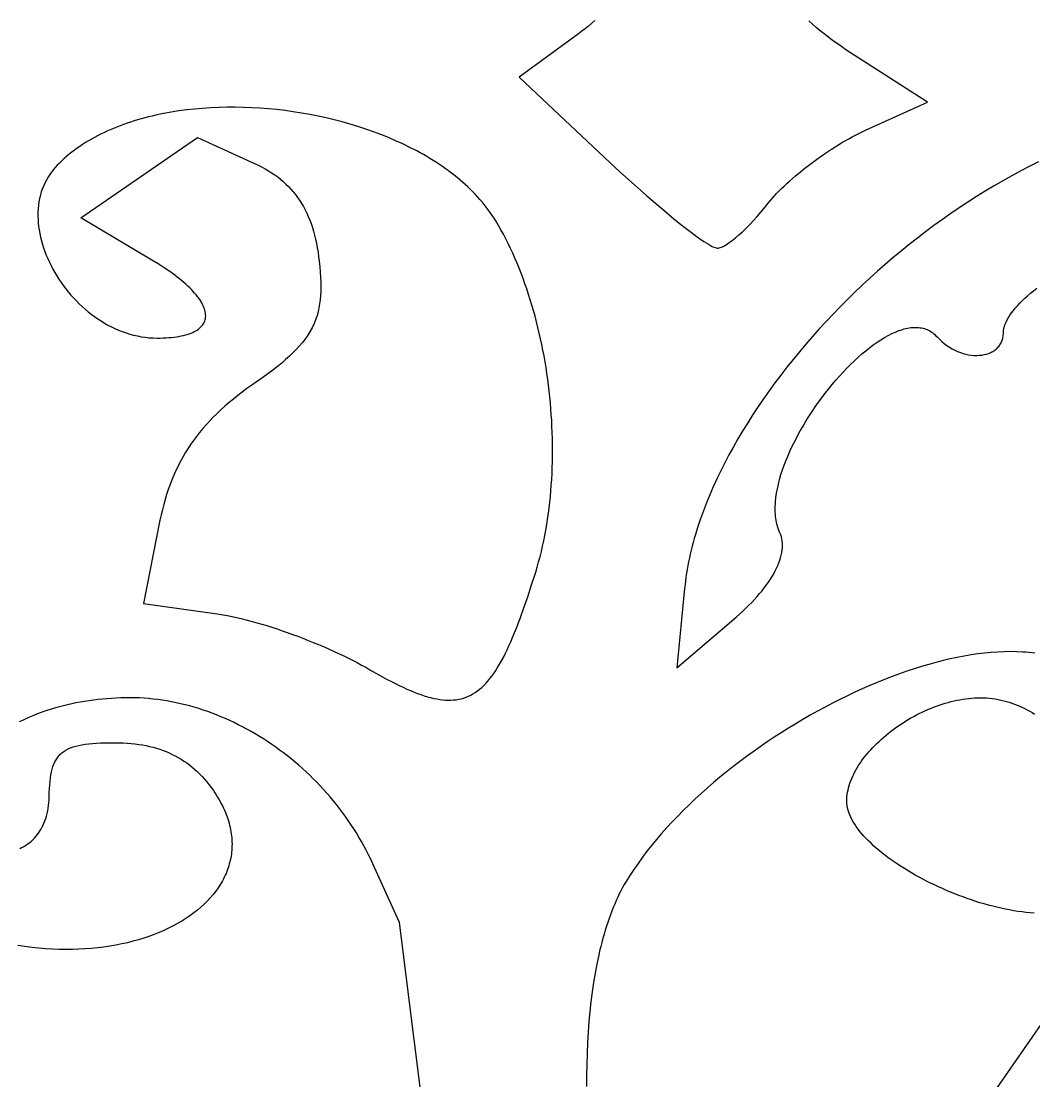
# Model space of a CAD drawing. Extents: x -500 to 500, y -999 to 1001.
# Drawn here: x -243.1 to -90.8, y 555.9 to 715.3 of the extents above; entities that cross this region are included whole.
import ezdxf

# ---------------------------------------------------------------- set-up
doc = ezdxf.new("R2010")
doc.units = 0
doc.layers.add('LAYER_1', color=18, linetype='CONTINUOUS')

msp = doc.modelspace()

# ---------------------------------------------------------------- linework, layer by layer
at = {"layer": 'LAYER_1'}
for points in [[(-156.8, 715.43), (-157.28, 715), (-157.77, 714.59), (-158.26, 714.19), (-158.76, 713.8), (-159.27, 713.42), (-168.22, 706.89), (-154.52, 694.03), (-153.11, 692.72), (-151.72, 691.45), (-150.35, 690.22), (-149.01, 689.04), (-147.71, 687.92), (-146.46, 686.86), (-145.27, 685.87), (-144.14, 684.95), (-143.08, 684.12), (-142.1, 683.38), (-141.21, 682.74), (-140.42, 682.19), (-140.06, 681.96), (-139.74, 681.76), (-139.44, 681.59), (-139.17, 681.44), (-138.93, 681.33), (-138.72, 681.25), (-138.54, 681.2), (-138.4, 681.18), (-138.27, 681.19), (-138.12, 681.21), (-137.97, 681.26), (-137.8, 681.32), (-137.63, 681.39), (-137.44, 681.48), (-137.25, 681.59), (-137.04, 681.71), (-136.61, 682), (-136.15, 682.34), (-135.66, 682.72), (-135.14, 683.16), (-134.61, 683.64), (-134.07, 684.16), (-133.52, 684.72), (-132.96, 685.31), (-132.39, 685.93), (-131.83, 686.57), (-131.28, 687.24), (-130.73, 687.93), (-130.45, 688.28), (-130.15, 688.64), (-129.82, 689), (-129.48, 689.37), (-129.13, 689.74), (-128.75, 690.12), (-128.36, 690.5), (-127.95, 690.88), (-127.53, 691.26), (-127.1, 691.65), (-126.65, 692.03), (-126.2, 692.42), (-125.25, 693.18), (-124.28, 693.93), (-123.27, 694.67), (-122.25, 695.38), (-121.21, 696.07), (-120.69, 696.4), (-120.17, 696.73), (-119.65, 697.04), (-119.14, 697.34), (-118.62, 697.63), (-118.11, 697.91), (-117.61, 698.18), (-117.11, 698.43), (-116.61, 698.67), (-116.12, 698.9), (-106.76, 703.12), (-118.35, 710.58), (-119.04, 711.03), (-119.73, 711.49), (-120.39, 711.96), (-121.05, 712.43), (-121.68, 712.91), (-122.31, 713.39), (-122.92, 713.88), (-123.51, 714.37), (-124.09, 714.87), (-124.65, 715.37)], [(-90.05, 694.16), (-91.4, 693.48), (-92.75, 692.78), (-94.09, 692.06), (-95.43, 691.32), (-96.76, 690.55), (-98.08, 689.76), (-99.39, 688.94), (-100.69, 688.11), (-101.99, 687.25), (-103.27, 686.38), (-104.54, 685.48), (-105.81, 684.57), (-107.06, 683.64), (-108.29, 682.69), (-109.52, 681.72), (-110.73, 680.74), (-111.93, 679.74), (-113.12, 678.73), (-114.29, 677.7), (-115.44, 676.66), (-116.58, 675.6), (-117.7, 674.53), (-118.81, 673.45), (-119.9, 672.35), (-120.97, 671.25), (-122.02, 670.13), (-123.06, 669.01), (-124.07, 667.87), (-125.07, 666.73), (-126.05, 665.57), (-127, 664.41), (-127.93, 663.24), (-128.84, 662.07), (-129.73, 660.89), (-130.6, 659.7), (-131.44, 658.51), (-132.26, 657.32), (-133.06, 656.12), (-133.82, 654.91), (-134.57, 653.71), (-135.29, 652.5), (-135.98, 651.29), (-136.64, 650.09), (-137.28, 648.88), (-137.89, 647.67), (-138.47, 646.46), (-139.02, 645.25), (-139.54, 644.05), (-140.03, 642.85), (-140.5, 641.65), (-140.93, 640.46), (-141.32, 639.27), (-141.69, 638.08), (-141.86, 637.49), (-142.02, 636.9), (-142.18, 636.32), (-142.32, 635.73), (-142.46, 635.15), (-142.59, 634.57), (-142.71, 633.99), (-142.82, 633.41), (-142.93, 632.83), (-143.02, 632.26), (-143.11, 631.68), (-143.18, 631.11), (-143.25, 630.55), (-143.31, 629.98), (-144.47, 618.03), (-135.56, 625.67), (-135.05, 626.11), (-134.57, 626.55), (-134.1, 626.99), (-133.65, 627.43), (-133.22, 627.87), (-132.8, 628.31), (-132.4, 628.75), (-132.03, 629.19), (-131.67, 629.63), (-131.33, 630.06), (-131, 630.5), (-130.7, 630.93), (-130.42, 631.35), (-130.15, 631.77), (-129.91, 632.19), (-129.68, 632.61), (-129.48, 633.02), (-129.3, 633.42), (-129.13, 633.82), (-128.99, 634.22), (-128.87, 634.6), (-128.77, 634.98), (-128.69, 635.36), (-128.63, 635.72), (-128.59, 636.08), (-128.58, 636.43), (-128.59, 636.77), (-128.62, 637.11), (-128.67, 637.43), (-128.75, 637.75), (-128.84, 638.05), (-128.97, 638.34), (-129.08, 638.6), (-129.18, 638.85), (-129.27, 639.12), (-129.35, 639.38), (-129.42, 639.66), (-129.48, 639.94), (-129.54, 640.22), (-129.58, 640.51), (-129.62, 640.8), (-129.65, 641.1), (-129.67, 641.4), (-129.68, 641.71), (-129.68, 642.02), (-129.68, 642.33), (-129.66, 642.65), (-129.64, 642.98), (-129.58, 643.63), (-129.48, 644.3), (-129.36, 644.98), (-129.2, 645.67), (-129.02, 646.38), (-128.82, 647.09), (-128.58, 647.8), (-128.33, 648.53), (-128.05, 649.26), (-127.74, 649.99), (-127.42, 650.73), (-127.07, 651.46), (-126.7, 652.2), (-126.32, 652.94), (-125.92, 653.67), (-125.5, 654.4), (-125.06, 655.13), (-124.61, 655.85), (-124.14, 656.57), (-123.66, 657.28), (-123.17, 657.98), (-122.67, 658.67), (-122.15, 659.34), (-121.63, 660.01), (-121.1, 660.66), (-120.56, 661.3), (-120.01, 661.92), (-119.46, 662.53), (-118.9, 663.11), (-118.34, 663.68), (-117.77, 664.22), (-117.2, 664.75), (-116.63, 665.25), (-116.06, 665.73), (-115.49, 666.18), (-114.93, 666.61), (-114.36, 667.01), (-113.8, 667.38), (-113.24, 667.72), (-112.69, 668.03), (-112.15, 668.31), (-111.61, 668.55), (-111.08, 668.76), (-110.81, 668.85), (-110.56, 668.93), (-110.3, 669.01), (-110.04, 669.07), (-109.79, 669.13), (-109.54, 669.17), (-109.3, 669.21), (-109.05, 669.23), (-108.81, 669.25), (-108.58, 669.25), (-108.34, 669.25), (-108.11, 669.23), (-107.89, 669.2), (-107.67, 669.17), (-107.45, 669.12), (-107.23, 669.06), (-107.02, 668.99), (-106.82, 668.91), (-106.61, 668.81), (-106.42, 668.71), (-106.22, 668.59), (-106.04, 668.46), (-105.85, 668.32), (-105.67, 668.17), (-105.5, 668), (-105.33, 667.82), (-104.99, 667.46), (-104.62, 667.12), (-104.25, 666.81), (-103.87, 666.52), (-103.47, 666.26), (-103.07, 666.02), (-102.66, 665.81), (-102.25, 665.63), (-101.83, 665.47), (-101.42, 665.33), (-101, 665.22), (-100.59, 665.14), (-100.18, 665.08), (-99.77, 665.04), (-99.37, 665.03), (-98.99, 665.05), (-98.61, 665.08), (-98.24, 665.15), (-97.89, 665.23), (-97.56, 665.34), (-97.24, 665.48), (-97.09, 665.55), (-96.94, 665.63), (-96.8, 665.72), (-96.66, 665.82), (-96.53, 665.91), (-96.4, 666.02), (-96.28, 666.13), (-96.17, 666.25), (-96.06, 666.37), (-95.96, 666.5), (-95.87, 666.63), (-95.78, 666.78), (-95.7, 666.92), (-95.63, 667.07), (-95.57, 667.23), (-95.51, 667.39), (-95.46, 667.56), (-95.42, 667.74), (-95.39, 667.92), (-95.37, 668.1), (-95.36, 668.3), (-95.35, 668.49), (-95.35, 668.64), (-95.34, 668.79), (-95.29, 669.09), (-95.21, 669.41), (-95.1, 669.73), (-94.96, 670.05), (-94.8, 670.39), (-94.6, 670.73), (-94.38, 671.07), (-94.14, 671.42), (-93.86, 671.78), (-93.56, 672.14), (-93.24, 672.5), (-92.89, 672.87), (-92.52, 673.24), (-92.13, 673.62), (-91.71, 674), (-91.28, 674.38), (-90.82, 674.76), (-90.34, 675.15)], [(-90.64, 620.23), (-91.08, 620.29), (-91.52, 620.33), (-91.97, 620.37), (-92.42, 620.4), (-93.34, 620.45), (-94.27, 620.46), (-95.23, 620.45), (-96.2, 620.4), (-97.18, 620.33), (-98.18, 620.24), (-99.19, 620.11), (-100.21, 619.96), (-101.25, 619.79), (-102.3, 619.58), (-103.36, 619.36), (-104.43, 619.11), (-105.5, 618.83), (-106.59, 618.53), (-107.68, 618.21), (-108.78, 617.87), (-109.88, 617.5), (-110.99, 617.11), (-112.11, 616.7), (-113.23, 616.27), (-114.34, 615.82), (-115.47, 615.35), (-116.59, 614.85), (-117.71, 614.34), (-118.83, 613.81), (-119.95, 613.27), (-121.07, 612.7), (-122.19, 612.12), (-123.3, 611.51), (-124.41, 610.9), (-125.51, 610.26), (-126.6, 609.61), (-127.69, 608.95), (-128.77, 608.27), (-129.85, 607.58), (-130.91, 606.87), (-131.96, 606.15), (-133, 605.41), (-134.03, 604.66), (-135.05, 603.9), (-136.06, 603.13), (-137.05, 602.35), (-138.02, 601.55), (-138.98, 600.75), (-139.92, 599.93), (-140.85, 599.11), (-141.76, 598.27), (-142.65, 597.43), (-143.52, 596.58), (-144.36, 595.72), (-145.19, 594.85), (-146, 593.98), (-146.78, 593.1), (-147.54, 592.21), (-148.27, 591.32), (-148.98, 590.42), (-149.67, 589.52), (-150.32, 588.61), (-150.95, 587.7), (-151.55, 586.78), (-152.13, 585.87), (-152.39, 585.42), (-152.65, 584.96), (-152.9, 584.49), (-153.15, 584), (-153.38, 583.51), (-153.62, 583), (-153.84, 582.49), (-154.07, 581.96), (-154.28, 581.42), (-154.49, 580.87), (-154.69, 580.3), (-154.89, 579.73), (-155.08, 579.15), (-155.26, 578.56), (-155.44, 577.95), (-155.61, 577.34), (-155.78, 576.72), (-155.94, 576.09), (-156.1, 575.44), (-156.24, 574.79), (-156.39, 574.13), (-156.52, 573.46), (-156.78, 572.09), (-157.01, 570.69), (-157.22, 569.26), (-157.41, 567.79), (-157.57, 566.3), (-157.71, 564.77), (-157.83, 563.21), (-157.92, 561.63), (-158, 560.02), (-158.05, 558.39), (-158.07, 556.73), (-158.08, 555.05)], [(-181.81, 544.51), (-186.22, 579.69), (-190.24, 588.55), (-190.55, 589.24), (-190.88, 589.91), (-191.22, 590.58), (-191.58, 591.24), (-191.94, 591.9), (-192.32, 592.54), (-192.7, 593.18), (-193.1, 593.82), (-193.51, 594.45), (-193.93, 595.06), (-194.36, 595.68), (-194.8, 596.28), (-195.25, 596.88), (-195.71, 597.46), (-196.18, 598.04), (-196.66, 598.61), (-197.15, 599.18), (-197.65, 599.73), (-198.16, 600.28), (-198.67, 600.81), (-199.19, 601.34), (-199.72, 601.86), (-200.26, 602.37), (-200.81, 602.87), (-201.37, 603.36), (-201.93, 603.84), (-202.5, 604.31), (-203.07, 604.77), (-203.66, 605.22), (-204.25, 605.66), (-204.84, 606.09), (-205.44, 606.51), (-206.05, 606.92), (-206.67, 607.32), (-207.29, 607.71), (-207.91, 608.08), (-208.54, 608.45), (-209.17, 608.8), (-209.81, 609.14), (-210.46, 609.47), (-211.11, 609.79), (-211.76, 610.09), (-212.41, 610.39), (-213.07, 610.67), (-213.74, 610.94), (-214.4, 611.2), (-215.07, 611.44), (-215.74, 611.67), (-216.42, 611.89), (-217.1, 612.1), (-217.78, 612.29), (-218.46, 612.47), (-219.14, 612.63), (-219.83, 612.78), (-220.51, 612.92), (-221.2, 613.05), (-221.89, 613.16), (-222.58, 613.25), (-223.27, 613.33), (-223.96, 613.4), (-224.65, 613.45), (-225.34, 613.49), (-226.03, 613.51), (-226.72, 613.52), (-227.44, 613.51), (-228.15, 613.5), (-228.85, 613.47), (-229.55, 613.43), (-230.24, 613.38), (-230.93, 613.32), (-231.6, 613.25), (-232.27, 613.17), (-232.94, 613.08), (-233.6, 612.98), (-234.25, 612.87), (-234.89, 612.75), (-235.52, 612.62), (-236.15, 612.48), (-236.76, 612.33), (-237.37, 612.17), (-237.97, 612), (-238.56, 611.83), (-239.14, 611.64), (-239.71, 611.45), (-240.27, 611.25), (-240.82, 611.04), (-241.36, 610.82), (-241.89, 610.6), (-242.41, 610.37), (-242.92, 610.12), (-243.41, 609.88)], [(-90.71, 581.11), (-91.32, 581.16), (-91.94, 581.22), (-92.55, 581.29), (-93.18, 581.38), (-93.8, 581.48), (-94.43, 581.59), (-95.06, 581.72), (-95.7, 581.85), (-96.33, 582), (-96.97, 582.16), (-97.61, 582.33), (-98.25, 582.51), (-98.88, 582.69), (-99.52, 582.89), (-100.15, 583.1), (-100.79, 583.32), (-101.42, 583.55), (-102.05, 583.78), (-102.67, 584.02), (-103.29, 584.28), (-103.91, 584.54), (-104.52, 584.8), (-105.12, 585.08), (-105.72, 585.36), (-106.31, 585.64), (-106.9, 585.94), (-107.48, 586.24), (-108.05, 586.54), (-108.61, 586.85), (-109.16, 587.17), (-109.7, 587.49), (-110.24, 587.82), (-110.76, 588.15), (-111.27, 588.48), (-111.77, 588.82), (-112.25, 589.16), (-112.73, 589.5), (-113.19, 589.85), (-113.63, 590.2), (-114.07, 590.55), (-114.48, 590.91), (-114.89, 591.26), (-115.27, 591.62), (-115.64, 591.98), (-116, 592.33), (-116.33, 592.69), (-116.65, 593.05), (-116.95, 593.41), (-117.23, 593.77), (-117.49, 594.13), (-117.73, 594.49), (-117.95, 594.84), (-118.15, 595.2), (-118.33, 595.55), (-118.48, 595.9), (-118.62, 596.25), (-118.73, 596.59), (-118.81, 596.93), (-118.88, 597.27), (-118.91, 597.61), (-118.93, 597.94), (-118.92, 598.28), (-118.9, 598.62), (-118.86, 598.96), (-118.8, 599.3), (-118.73, 599.64), (-118.65, 599.99), (-118.55, 600.33), (-118.44, 600.68), (-118.32, 601.02), (-118.18, 601.36), (-118.03, 601.71), (-117.87, 602.05), (-117.69, 602.39), (-117.5, 602.73), (-117.3, 603.07), (-117.09, 603.41), (-116.87, 603.75), (-116.63, 604.08), (-116.39, 604.41), (-116.13, 604.74), (-115.87, 605.07), (-115.59, 605.39), (-115.3, 605.71), (-115.01, 606.03), (-114.71, 606.35), (-114.39, 606.66), (-114.07, 606.96), (-113.74, 607.26), (-113.41, 607.56), (-113.06, 607.86), (-112.71, 608.14), (-112.35, 608.43), (-111.98, 608.71), (-111.61, 608.98), (-111.23, 609.25), (-110.85, 609.51), (-110.46, 609.76), (-110.06, 610.01), (-109.66, 610.25), (-109.26, 610.49), (-108.85, 610.72), (-108.43, 610.94), (-108.01, 611.15), (-107.59, 611.36), (-107.17, 611.55), (-106.74, 611.74), (-106.31, 611.92), (-105.87, 612.1), (-105.43, 612.26), (-105, 612.42), (-104.56, 612.56), (-104.11, 612.7), (-103.67, 612.83), (-103.23, 612.94), (-102.78, 613.05), (-102.34, 613.15), (-101.9, 613.23), (-101.45, 613.31), (-101.01, 613.37), (-100.57, 613.42), (-100.12, 613.47), (-99.68, 613.5), (-99.25, 613.51), (-98.81, 613.52), (-98.36, 613.51), (-97.91, 613.49), (-97.47, 613.46), (-97.02, 613.41), (-96.59, 613.35), (-96.16, 613.27), (-95.73, 613.18), (-95.3, 613.08), (-94.89, 612.97), (-94.47, 612.85), (-94.07, 612.72), (-93.67, 612.57), (-93.27, 612.42), (-92.88, 612.25), (-92.5, 612.08), (-92.12, 611.89), (-91.76, 611.7), (-91.4, 611.5), (-91.04, 611.29), (-90.7, 611.07)], [(-243.35, 590.86), (-243.08, 590.98), (-242.82, 591.11), (-242.57, 591.25), (-242.32, 591.41), (-242.07, 591.58), (-241.83, 591.76), (-241.6, 591.96), (-241.37, 592.17), (-241.15, 592.39), (-240.94, 592.63), (-240.73, 592.88), (-240.54, 593.14), (-240.35, 593.42), (-240.17, 593.71), (-240, 594.01), (-239.84, 594.33), (-239.7, 594.66), (-239.56, 595), (-239.44, 595.35), (-239.32, 595.72), (-239.22, 596.1), (-239.14, 596.49), (-239.06, 596.89), (-239, 597.31), (-238.96, 597.74), (-238.93, 598.18), (-238.91, 598.63), (-238.9, 599.26), (-238.87, 599.85), (-238.84, 600.41), (-238.79, 600.94), (-238.73, 601.44), (-238.66, 601.92), (-238.57, 602.36), (-238.47, 602.78), (-238.35, 603.17), (-238.21, 603.54), (-238.06, 603.88), (-237.89, 604.2), (-237.69, 604.5), (-237.59, 604.63), (-237.48, 604.77), (-237.37, 604.9), (-237.25, 605.02), (-237.12, 605.14), (-236.99, 605.25), (-236.85, 605.36), (-236.71, 605.46), (-236.4, 605.65), (-236.07, 605.83), (-235.71, 605.98), (-235.32, 606.12), (-234.91, 606.24), (-234.47, 606.35), (-233.99, 606.44), (-233.49, 606.52), (-232.95, 606.59), (-232.38, 606.64), (-231.78, 606.68), (-231.14, 606.72), (-230.46, 606.74), (-229.75, 606.75), (-229, 606.75), (-228.38, 606.75), (-227.77, 606.73), (-227.17, 606.69), (-226.58, 606.65), (-226.01, 606.59), (-225.44, 606.51), (-224.89, 606.43), (-224.35, 606.32), (-223.82, 606.21), (-223.29, 606.08), (-222.78, 605.94), (-222.28, 605.78), (-221.79, 605.61), (-221.32, 605.42), (-220.85, 605.22), (-220.39, 605.01), (-219.94, 604.78), (-219.49, 604.54), (-219.06, 604.28), (-218.64, 604), (-218.23, 603.72), (-217.82, 603.42), (-217.43, 603.1), (-217.04, 602.77), (-216.66, 602.42), (-216.29, 602.06), (-215.92, 601.68), (-215.57, 601.29), (-215.22, 600.88), (-214.88, 600.45), (-214.55, 600.02), (-214.22, 599.56), (-214, 599.23), (-213.78, 598.9), (-213.58, 598.57), (-213.38, 598.24), (-213.2, 597.91), (-213.02, 597.58), (-212.85, 597.26), (-212.69, 596.93), (-212.55, 596.6), (-212.41, 596.28), (-212.28, 595.95), (-212.16, 595.63), (-212.05, 595.31), (-211.95, 594.98), (-211.85, 594.66), (-211.77, 594.34), (-211.7, 594.02), (-211.63, 593.71), (-211.57, 593.39), (-211.53, 593.07), (-211.49, 592.76), (-211.46, 592.45), (-211.43, 592.14), (-211.42, 591.83), (-211.41, 591.52), (-211.42, 591.21), (-211.43, 590.91), (-211.45, 590.6), (-211.48, 590.3), (-211.51, 590), (-211.56, 589.7), (-211.61, 589.41), (-211.67, 589.11), (-211.74, 588.82), (-211.82, 588.53), (-211.9, 588.24), (-211.99, 587.95), (-212.09, 587.67), (-212.2, 587.38), (-212.31, 587.1), (-212.44, 586.83), (-212.57, 586.55), (-212.7, 586.28), (-212.85, 586), (-213.16, 585.47), (-213.5, 584.94), (-213.86, 584.43), (-214.26, 583.92), (-214.68, 583.43), (-215.12, 582.95), (-215.6, 582.48), (-216.1, 582.02), (-216.62, 581.58), (-217.17, 581.15), (-217.74, 580.73), (-218.34, 580.32), (-218.96, 579.93), (-219.6, 579.56), (-220.26, 579.19), (-220.95, 578.85), (-221.65, 578.52), (-222.38, 578.2), (-223.13, 577.9), (-223.9, 577.62), (-224.68, 577.36), (-225.49, 577.11), (-226.31, 576.88), (-227.15, 576.67), (-228.01, 576.48), (-228.88, 576.31), (-229.77, 576.15), (-230.68, 576.02), (-231.6, 575.91), (-232.53, 575.81), (-233.48, 575.74), (-234.45, 575.69), (-235.42, 575.66), (-236.41, 575.65), (-237.41, 575.67), (-238.43, 575.7), (-239.45, 575.76), (-240.49, 575.85), (-241.53, 575.96), (-242.59, 576.09), (-243.65, 576.24)], [(-97.18, 553.54), (-79.63, 578.82)]]:
    msp.add_lwpolyline(points, dxfattribs=at)
msp.add_lwpolyline([(-165.72, 632.42), (-165.5, 633.18), (-165.28, 633.95), (-165.07, 634.72), (-164.87, 635.51), (-164.69, 636.31), (-164.52, 637.11), (-164.35, 637.92), (-164.2, 638.74), (-164.06, 639.57), (-163.93, 640.4), (-163.81, 641.24), (-163.7, 642.08), (-163.6, 642.93), (-163.51, 643.79), (-163.43, 644.65), (-163.37, 645.51), (-163.31, 646.38), (-163.26, 647.25), (-163.23, 648.13), (-163.2, 649.01), (-163.19, 649.89), (-163.18, 650.78), (-163.19, 651.66), (-163.2, 652.55), (-163.23, 653.44), (-163.27, 654.33), (-163.31, 655.22), (-163.37, 656.11), (-163.43, 657), (-163.51, 657.89), (-163.6, 658.78), (-163.69, 659.67), (-163.8, 660.56), (-163.91, 661.44), (-164.04, 662.32), (-164.17, 663.2), (-164.32, 664.08), (-164.47, 664.95), (-164.64, 665.82), (-164.81, 666.69), (-164.99, 667.55), (-165.19, 668.4), (-165.39, 669.25), (-165.6, 670.1), (-165.82, 670.94), (-166.05, 671.77), (-166.29, 672.59), (-166.54, 673.41), (-166.79, 674.22), (-167.06, 675.03), (-167.34, 675.82), (-167.62, 676.61), (-167.92, 677.39), (-168.22, 678.16), (-168.53, 678.92), (-168.85, 679.66), (-169.18, 680.4), (-169.52, 681.13), (-169.87, 681.85), (-170.22, 682.56), (-170.59, 683.25), (-170.96, 683.93), (-171.34, 684.6), (-171.73, 685.26), (-171.99, 685.68), (-172.27, 686.1), (-172.55, 686.51), (-172.85, 686.92), (-173.15, 687.33), (-173.47, 687.73), (-173.79, 688.12), (-174.13, 688.51), (-174.47, 688.9), (-174.83, 689.28), (-175.19, 689.65), (-175.56, 690.02), (-175.94, 690.38), (-176.33, 690.74), (-176.73, 691.1), (-177.14, 691.45), (-177.55, 691.79), (-177.98, 692.13), (-178.41, 692.47), (-178.84, 692.79), (-179.29, 693.12), (-179.74, 693.44), (-180.21, 693.75), (-180.67, 694.06), (-181.15, 694.36), (-181.63, 694.66), (-182.12, 694.95), (-182.61, 695.24), (-183.12, 695.52), (-183.62, 695.8), (-184.66, 696.33), (-185.71, 696.85), (-186.79, 697.34), (-187.89, 697.81), (-189.01, 698.26), (-190.14, 698.69), (-191.29, 699.09), (-192.46, 699.47), (-193.64, 699.83), (-194.83, 700.17), (-196.04, 700.48), (-197.25, 700.77), (-198.47, 701.03), (-199.71, 701.28), (-200.94, 701.49), (-202.19, 701.69), (-203.43, 701.86), (-204.68, 702.01), (-205.93, 702.13), (-207.18, 702.22), (-208.43, 702.3), (-209.68, 702.34), (-210.92, 702.37), (-212.16, 702.36), (-213.39, 702.34), (-214.61, 702.28), (-215.83, 702.2), (-217.03, 702.1), (-218.22, 701.97), (-219.4, 701.81), (-220.57, 701.63), (-221.72, 701.42), (-222.86, 701.18), (-223.42, 701.05), (-223.97, 700.91), (-224.52, 700.77), (-225.07, 700.62), (-225.61, 700.47), (-226.15, 700.31), (-226.68, 700.14), (-227.2, 699.96), (-227.72, 699.78), (-228.24, 699.59), (-228.74, 699.39), (-229.25, 699.19), (-229.74, 698.98), (-230.23, 698.76), (-230.71, 698.53), (-231.19, 698.3), (-231.65, 698.06), (-232.11, 697.82), (-232.57, 697.57), (-233.01, 697.31), (-233.45, 697.04), (-233.88, 696.77), (-234.31, 696.48), (-234.72, 696.2), (-235.13, 695.9), (-235.52, 695.6), (-235.91, 695.29), (-236.29, 694.97), (-236.67, 694.65), (-237.03, 694.31), (-237.38, 693.98), (-237.73, 693.63), (-238.09, 693.23), (-238.43, 692.82), (-238.74, 692.4), (-239.03, 691.96), (-239.29, 691.52), (-239.53, 691.06), (-239.74, 690.59), (-239.93, 690.12), (-240.1, 689.63), (-240.24, 689.14), (-240.35, 688.64), (-240.45, 688.13), (-240.52, 687.62), (-240.57, 687.1), (-240.6, 686.58), (-240.6, 686.05), (-240.59, 685.52), (-240.55, 684.98), (-240.5, 684.45), (-240.42, 683.91), (-240.32, 683.37), (-240.21, 682.83), (-240.08, 682.28), (-239.92, 681.74), (-239.75, 681.2), (-239.56, 680.67), (-239.36, 680.13), (-239.13, 679.6), (-238.89, 679.07), (-238.64, 678.54), (-238.36, 678.02), (-238.08, 677.51), (-237.77, 677), (-237.45, 676.5), (-237.12, 676.01), (-236.77, 675.52), (-236.41, 675.04), (-236.04, 674.58), (-235.65, 674.12), (-235.25, 673.67), (-234.83, 673.23), (-234.41, 672.81), (-233.97, 672.39), (-233.52, 671.99), (-233.06, 671.61), (-232.59, 671.23), (-232.1, 670.88), (-231.61, 670.53), (-231.11, 670.21), (-230.6, 669.9), (-230.08, 669.6), (-229.55, 669.33), (-229.02, 669.07), (-228.47, 668.84), (-227.92, 668.62), (-227.36, 668.42), (-226.8, 668.24), (-226.22, 668.09), (-225.65, 667.96), (-225.06, 667.85), (-224.47, 667.76), (-223.88, 667.7), (-223.28, 667.66), (-222.68, 667.65), (-222.21, 667.65), (-221.76, 667.66), (-221.33, 667.68), (-220.91, 667.71), (-220.51, 667.75), (-220.12, 667.79), (-219.75, 667.84), (-219.39, 667.9), (-219.05, 667.96), (-218.73, 668.03), (-218.42, 668.11), (-218.12, 668.2), (-217.84, 668.29), (-217.57, 668.39), (-217.32, 668.5), (-217.09, 668.61), (-216.87, 668.73), (-216.66, 668.85), (-216.47, 668.98), (-216.3, 669.12), (-216.14, 669.26), (-215.99, 669.41), (-215.86, 669.57), (-215.75, 669.73), (-215.65, 669.89), (-215.57, 670.06), (-215.5, 670.24), (-215.44, 670.42), (-215.4, 670.6), (-215.38, 670.79), (-215.37, 670.99), (-215.38, 671.19), (-215.4, 671.39), (-215.43, 671.6), (-215.48, 671.82), (-215.55, 672.03), (-215.63, 672.26), (-215.73, 672.48), (-215.84, 672.71), (-215.97, 672.94), (-216.11, 673.18), (-216.26, 673.42), (-216.43, 673.67), (-216.62, 673.91), (-216.82, 674.16), (-217.04, 674.42), (-217.27, 674.67), (-217.51, 674.93), (-217.77, 675.19), (-218.05, 675.46), (-218.34, 675.73), (-218.64, 676), (-218.96, 676.27), (-219.3, 676.54), (-219.65, 676.82), (-220.01, 677.1), (-220.79, 677.66), (-221.62, 678.23), (-222.51, 678.8), (-223.46, 679.38), (-234.15, 685.71), (-216.58, 697.81), (-208.03, 693.92), (-207.48, 693.66), (-206.95, 693.39), (-206.43, 693.11), (-205.94, 692.82), (-205.45, 692.52), (-204.99, 692.2), (-204.54, 691.88), (-204.11, 691.54), (-203.7, 691.19), (-203.3, 690.82), (-202.92, 690.45), (-202.55, 690.06), (-202.2, 689.66), (-201.86, 689.24), (-201.54, 688.81), (-201.24, 688.37), (-200.95, 687.91), (-200.67, 687.44), (-200.41, 686.95), (-200.17, 686.45), (-199.93, 685.94), (-199.72, 685.4), (-199.51, 684.86), (-199.32, 684.29), (-199.15, 683.71), (-198.99, 683.12), (-198.84, 682.5), (-198.7, 681.88), (-198.58, 681.23), (-198.47, 680.57), (-198.38, 679.88), (-198.29, 679.19), (-198.21, 678.36), (-198.14, 677.57), (-198.1, 676.81), (-198.07, 676.08), (-198.06, 675.37), (-198.07, 674.69), (-198.1, 674.04), (-198.15, 673.4), (-198.23, 672.79), (-198.33, 672.19), (-198.46, 671.61), (-198.61, 671.05), (-198.79, 670.5), (-198.89, 670.23), (-198.99, 669.97), (-199.11, 669.7), (-199.23, 669.44), (-199.36, 669.18), (-199.49, 668.92), (-199.79, 668.41), (-200.11, 667.91), (-200.47, 667.41), (-200.86, 666.91), (-201.29, 666.41), (-201.75, 665.91), (-202.24, 665.41), (-202.77, 664.91), (-203.34, 664.4), (-203.94, 663.88), (-204.59, 663.36), (-205.27, 662.82), (-206, 662.28), (-206.77, 661.71), (-207.58, 661.14), (-208.43, 660.54), (-209.16, 660.03), (-209.86, 659.52), (-210.55, 659), (-211.21, 658.47), (-211.86, 657.94), (-212.48, 657.4), (-213.08, 656.86), (-213.66, 656.3), (-214.23, 655.75), (-214.77, 655.18), (-215.3, 654.61), (-215.8, 654.02), (-216.29, 653.43), (-216.76, 652.84), (-217.21, 652.23), (-217.64, 651.61), (-218.05, 650.98), (-218.45, 650.35), (-218.83, 649.7), (-219.19, 649.04), (-219.53, 648.38), (-219.86, 647.7), (-220.17, 647), (-220.46, 646.3), (-220.74, 645.59), (-221, 644.86), (-221.25, 644.12), (-221.48, 643.37), (-221.69, 642.6), (-221.89, 641.82), (-222.08, 641.03), (-222.25, 640.22), (-224.74, 627.69), (-213.64, 626.16), (-213.05, 626.07), (-212.45, 625.97), (-211.82, 625.85), (-211.17, 625.71), (-210.5, 625.56), (-209.81, 625.4), (-209.11, 625.22), (-208.39, 625.02), (-207.66, 624.82), (-206.92, 624.6), (-206.17, 624.37), (-205.41, 624.13), (-204.64, 623.87), (-203.87, 623.61), (-203.09, 623.34), (-202.31, 623.06), (-201.53, 622.77), (-200.75, 622.47), (-199.97, 622.16), (-199.19, 621.85), (-198.42, 621.53), (-197.65, 621.21), (-196.89, 620.88), (-196.15, 620.54), (-195.41, 620.2), (-194.68, 619.86), (-193.97, 619.51), (-193.27, 619.16), (-192.59, 618.81), (-191.92, 618.45), (-191.28, 618.1), (-190.66, 617.74), (-189.32, 616.99), (-188.05, 616.29), (-187.43, 615.97), (-186.83, 615.66), (-186.24, 615.37), (-185.67, 615.1), (-185.11, 614.84), (-184.56, 614.6), (-184.03, 614.38), (-183.5, 614.18), (-182.99, 613.99), (-182.49, 613.83), (-182, 613.68), (-181.53, 613.55), (-181.06, 613.43), (-180.61, 613.34), (-180.16, 613.27), (-179.73, 613.21), (-179.3, 613.18), (-178.88, 613.16), (-178.48, 613.16), (-178.08, 613.19), (-177.69, 613.23), (-177.3, 613.29), (-176.93, 613.37), (-176.56, 613.48), (-176.2, 613.6), (-175.85, 613.75), (-175.5, 613.92), (-175.16, 614.1), (-174.83, 614.31), (-174.5, 614.54), (-174.17, 614.8), (-173.85, 615.07), (-173.54, 615.37), (-173.23, 615.69), (-172.93, 616.03), (-172.62, 616.4), (-172.33, 616.78), (-172.03, 617.19), (-171.74, 617.63), (-171.45, 618.08), (-171.16, 618.56), (-170.87, 619.07), (-170.59, 619.6), (-170.31, 620.15), (-170.03, 620.73), (-169.75, 621.33), (-169.47, 621.95), (-169.19, 622.61), (-168.91, 623.28), (-168.63, 623.98), (-168.34, 624.71), (-168.06, 625.46), (-167.49, 627.04), (-166.91, 628.73), (-166.33, 630.52)], close=True, dxfattribs=at)

doc.saveas('drawing.dxf')
